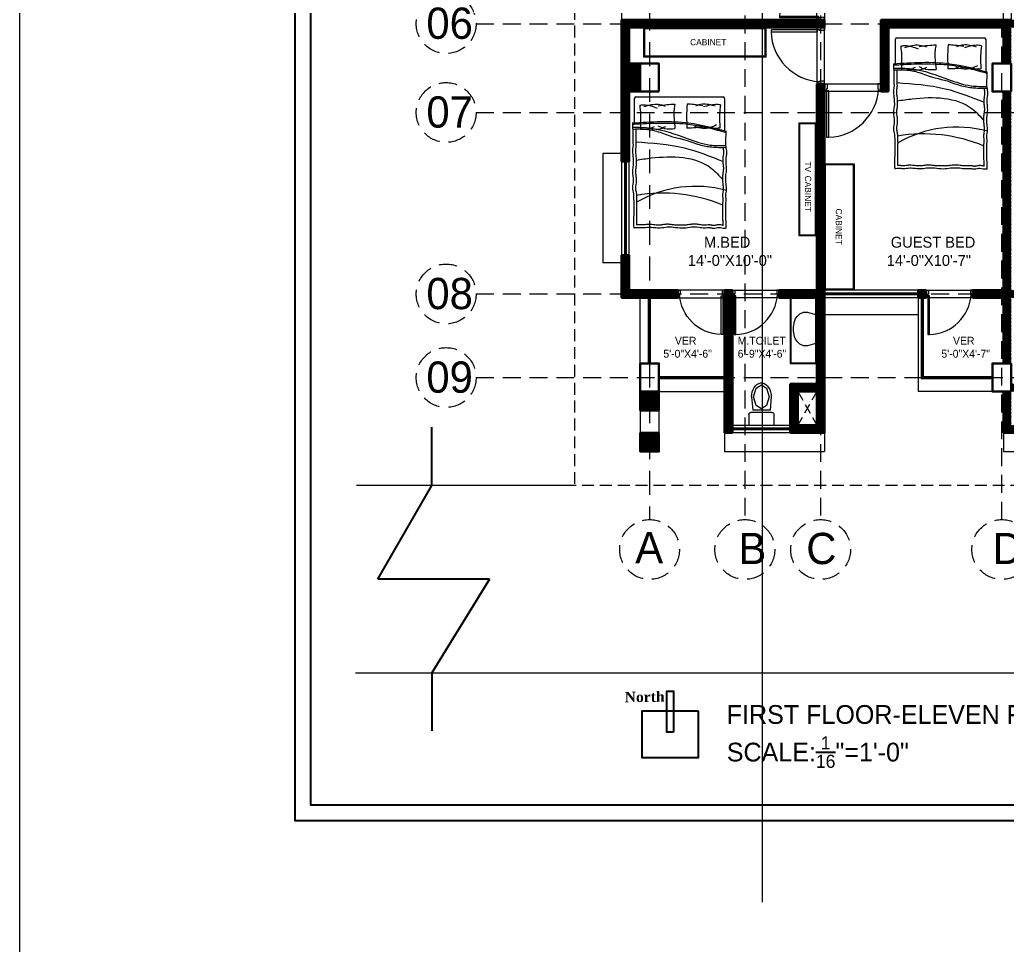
# Model space of a CAD drawing. Header units: inches. Extents: x 23587 to 406221, y -226199 to -75910.
# Drawn here: x 387632 to 388264, y -212384 to -211792 of the extents above; entities that cross this region are included whole.
import ezdxf

# ---------------------------------------------------------------- set-up
doc = ezdxf.new("R2010")
doc.units = ezdxf.units.IN
doc.header["$LTSCALE"] = 25.4
doc.header["$MEASUREMENT"] = 0
doc.linetypes.add('DASHED', pattern=[0.75, 0.5, -0.25])
for name, color, linetype, lineweight in [('COLOUM', 1, 'Continuous', 40), ('FIXTURE', 8, 'Continuous', 13), ('Fresh air fan', 250, 'Continuous', 0), ('FUR', 24, 'Continuous', 13), ('North Line', 7, 'Continuous', 0), ('sill', 252, 'Continuous', 13), ('wall', 7, 'Continuous', 30)]:
    doc.layers.add(name, color=color, linetype=linetype, lineweight=lineweight)
doc.layers.add('DOOR', color=42, linetype='Continuous')
doc.styles.add('2', font='ARIALN.TTF')
doc.styles.add('MtXpl_Times_New_Roma', font='timesbd.ttf')
pattern_1 = [(45, (387455.4772, -204766.60535), (-0.44194174, 0.44194174), [])]

# ---------------------------------------------------------------- blocks, each defined once
blk = doc.blocks.new('VNBVN')
at = {"layer": 'DOOR', "color": 8, "lineweight": 5}
for points in [[(24894.12, -74768.93), (24892.62, -74768.93), (24892.62, -74801.93), (24894.12, -74801.93)], [(24855.62, -74801.93), (24855.62, -74806.93), (24857.62, -74806.93), (24857.62, -74803.43), (24857.12, -74803.43), (24857.12, -74801.93)], [(24895.62, -74801.93), (24895.62, -74806.93), (24893.62, -74806.93), (24893.62, -74803.43), (24894.12, -74803.43), (24894.12, -74801.93)]]:
    blk.add_lwpolyline(points, close=True, dxfattribs=at)
blk.add_arc((24893.65, -74805.51), 36.59, 91.61664, 176.74645, dxfattribs=at)
blk = doc.blocks.new('COM')
at = {"layer": 'FIXTURE', "linetype": 'Continuous'}
for p, q in [((-9.65, 29.96), (8.35, 29.96)), ((-9.65, 22.46), (-9.65, 29.96)), ((8.35, 29.96), (8.35, 22.46)), ((6.85, 20.96), (-8.15, 20.96)), ((-7.65, 9.96), (-6.81, 19.46)), ((5.52, 19.46), (-6.81, 19.46)), ((-4.37, 16.17), (-6.15, 9.96)), ((-0.65, 18.46), (-4.37, 16.17)), ((3.08, 16.17), (-0.65, 18.46)), ((4.85, 9.96), (3.08, 16.17)), ((6.35, 9.96), (5.52, 19.46)), ((-7.65, 9.96), (-7.53, 8.12)), ((-7.53, 8.12), (-7.17, 6.34)), ((-6.15, 9.96), (-4.37, 3.75)), ((3.08, 3.75), (4.85, 9.96)), ((5.88, 6.34), (6.23, 8.12)), ((6.23, 8.12), (6.35, 9.96)), ((-7.17, 6.34), (-6.6, 4.69)), ((-6.6, 4.69), (-5.82, 3.22)), ((-5.82, 3.22), (-4.86, 1.98)), ((-4.86, 1.98), (-3.77, 1.01)), ((-4.37, 3.75), (-0.65, 1.46)), ((-3.77, 1.01), (-2.56, 0.34)), ((-2.56, 0.34), (-1.29, 0)), ((-1.29, 0), (0, 0)), ((-0.65, 1.46), (3.08, 3.75)), ((0, 0), (1.27, 0.34)), ((1.27, 0.34), (2.47, 1.01)), ((2.47, 1.01), (3.57, 1.98)), ((3.57, 1.98), (4.53, 3.22)), ((4.53, 3.22), (5.31, 4.69)), ((5.31, 4.69), (5.88, 6.34))]:
    blk.add_line(p, q, dxfattribs=at)
for centre, start, end in [((-8.15, 22.46), 180, 270), ((6.85, 22.46), 270, 0)]:
    blk.add_arc(centre, 1.5, start, end, dxfattribs=at)
blk = doc.blocks.new('BVBVC')
at = {"layer": 'FIXTURE'}
for p, q in [((33095.47, 891.94), (33094.65, 890.17)), ((33096.64, 893.61), (33095.47, 891.94)), ((33098.14, 895.01), (33096.64, 893.61)), ((33100.48, 896.08), (33098.14, 895.01)), ((33103.06, 896.03), (33100.48, 896.08)), ((33108.95, 894.33), (33103.06, 896.03)), ((33108.95, 876.33), (33108.95, 894.33)), ((33094.65, 880.48), (33095.47, 878.72)), ((33095.47, 878.72), (33096.64, 877.04)), ((33096.64, 877.04), (33098.14, 875.64)), ((33098.14, 875.64), (33100.48, 874.58)), ((33100.48, 874.58), (33103.06, 874.63)), ((33103.06, 874.63), (33108.95, 876.33))]:
    blk.add_line(p, q, dxfattribs=at)
blk.add_arc((33119.15, 885.33), 24.97, 168.8173, 191.1827, dxfattribs=at)
blk = doc.blocks.new('FGHFDHF')
at = {"layer": 'FUR', "color": 253, "lineweight": 5}
for p, q in [((956.1, -4475.44), (989.1, -4475.44)), ((987.2, -4475.44), (1011.99, -4475.44)), ((955.15, -4492.06), (955.15, -4476.39)), ((1012.94, -4476.39), (1012.94, -4497.01))]:
    blk.add_line(p, q, dxfattribs=at)
for centre, radius, start, end in [((956.1, -4476.39), 0.95, 90, 180), ((1011.99, -4476.39), 0.95, 0, 90), ((994.26, -4607.39), 74.77, 74.62827, 120.25371), ((973.25, -4636.83), 99.85, 67.28718, 99.64959)]:
    blk.add_arc(centre, radius, start, end, dxfattribs=at)
for points in [[(958.53, -4480.71), (961.17, -4480.43), (969.81, -4482.53)], [(958.53, -4480.71), (959.07, -4486.67), (958.95, -4495.71)], [(961.2, -4481.62), (970.54, -4480.09), (974.91, -4481.26)], [(970.3, -4481.05), (975.97, -4480.29), (981.07, -4479.96)], [(981.07, -4479.96), (980.59, -4483.29), (981.15, -4495.69)], [(988.86, -4479.96), (988.56, -4488.07), (988.78, -4495.33)], [(998.92, -4481.05), (993.25, -4480.29), (988.86, -4479.96)], [(1006.96, -4481.41), (998.68, -4480.09), (994.31, -4481.26)], [(1010.26, -4480.5), (1006.99, -4480.22), (999.41, -4481.79)], [(1010.26, -4480.5), (1009.72, -4486.67), (1009.84, -4495.35)], [(953.85, -4492.06), (990.03, -4492.03), (1013.99, -4497.29)], [(953.85, -4492.06), (954.05, -4496.42), (954.2, -4500.53), (954.12, -4503.97), (954.27, -4506.04), (953.9, -4509.69), (954.2, -4513.28), (954.35, -4519.34), (953.96, -4522.76), (954.42, -4529.17), (953.91, -4533.48), (954.51, -4537.37), (954.68, -4540.71), (954.64, -4552.34), (954.53, -4556.51), (954.79, -4559.39)], [(953.97, -4494.8), (965.52, -4495.31), (989.03, -4502.05), (1003.61, -4506.17), (1013.8, -4506.55)], [(958.95, -4495.71), (963.65, -4495.92), (968.1, -4494.25)], [(965.42, -4495.48), (970.32, -4495.97), (975.3, -4494.23)], [(970.21, -4493.84), (974.47, -4495.51), (981.15, -4495.69)], [(998.82, -4494.7), (994.74, -4495.15), (988.78, -4495.33)], [(1007.7, -4493.36), (998.9, -4495.61), (993.92, -4494.23)], [(1009.84, -4495.35), (1005.57, -4495.56), (1000.34, -4494.66)], [(1013.96, -4559.4), (1013.82, -4555.04), (1013.72, -4543.93), (1013.83, -4540.48), (1013.71, -4538.41), (1014.12, -4534.77), (1013.87, -4531.17), (1013.79, -4525.11), (1014.22, -4521.7), (1013.85, -4515.29), (1014.4, -4510.98), (1013.85, -4507.09), (1013.72, -4503.75), (1013.82, -4499.11), (1013.84, -4498.08), (1013.99, -4497.29)], [(956.04, -4504.12), (986.93, -4508.02), (1011.93, -4516.66)], [(956.33, -4515.81), (965.94, -4514.49), (1004.34, -4520.97), (1011.76, -4528.47)], [(1013.96, -4559.4), (1013.3, -4559.58), (1009.2, -4559.13), (1005.75, -4559.63), (1003.6, -4559.28), (1000.03, -4559.39), (996.36, -4558.98), (991.63, -4558.86), (986.96, -4559.41), (976.16, -4558.83), (971.74, -4559.33), (967.98, -4559.2), (964.41, -4558.94), (960.05, -4559.27), (957.67, -4559.14), (954.79, -4559.39)]]:
    blk.add_spline(points, degree=3, dxfattribs=at)
for points, knots in [([(953.87, -4492.86), (956.91, -4492.68), (959.92, -4492.49), (968.91, -4492.07), (974.87, -4491.96), (987.19, -4492.51), (989.11, -4492.71), (992.94, -4493.22), (994.85, -4493.54), (1000.58, -4494.65), (1004.38, -4495.58), (1010.05, -4497.06), (1011.91, -4497.56), (1013.78, -4498.07)], [0, 0, 0, 0, 9.44479, 9.44479, 28.334371, 28.334371, 34.525324, 34.525324, 40.716276, 40.716276, 53.09818, 53.09818, 59.167455, 59.167455, 59.167455, 59.167455]), ([(954.02, -4495.95), (954.66, -4495.94), (955.22, -4495.93), (956.92, -4495.91), (958.04, -4495.91), (960.65, -4495.96), (962.12, -4496.04), (964.34, -4496.28), (965.11, -4496.39), (966.63, -4496.67), (967.39, -4496.84), (969.67, -4497.43), (971.19, -4497.91), (975.62, -4499.52), (978.55, -4500.82), (987.59, -4502.73), (989.16, -4503.37), (992.33, -4504.56), (993.94, -4505.11), (996.99, -4506.02), (998.44, -4506.39), (1001.18, -4506.96), (1002.47, -4507.18), (1005.06, -4507.48), (1006.36, -4507.57), (1009.75, -4507.71), (1011.84, -4507.7), (1014.17, -4507.64)], [0, 0, 0, 0, 1.782034, 1.782034, 5.346101, 5.346101, 10.196119, 10.196119, 12.82454, 12.82454, 15.45296, 15.45296, 20.709801, 20.709801, 30.775139, 30.775139, 35.955445, 35.955445, 41.13575, 41.13575, 45.691005, 45.691005, 49.650261, 49.650261, 53.609516, 53.609516, 60.078988, 60.078988, 60.078988, 60.078988]), ([(955.96, -4495.92), (955.98, -4496.87), (955.99, -4497.06), (956.03, -4497.74), (956.06, -4498.24), (956.09, -4499.23), (956.1, -4499.71), (956.1, -4500.5), (956.09, -4500.81), (956.07, -4501.4), (956.05, -4501.69), (956.01, -4502.52), (955.99, -4503.04), (956.01, -4503.73), (956.02, -4503.93), (956.06, -4504.37), (956.08, -4504.6), (956.13, -4505.14), (956.16, -4505.44), (956.17, -4505.96), (956.17, -4506.16), (956.16, -4506.55), (956.15, -4506.74), (956.1, -4507.3), (956.06, -4507.64), (955.97, -4508.33), (955.92, -4508.65), (955.85, -4509.17), (955.83, -4509.37), (955.8, -4509.71), (955.79, -4509.86), (955.79, -4510.33), (955.81, -4510.68), (955.87, -4511.46), (955.93, -4511.9), (956.05, -4512.84), (956.12, -4513.34), (956.23, -4514.35), (956.27, -4514.86), (956.37, -4516.4), (956.39, -4517.43), (956.31, -4518.85), (956.28, -4519.22), (956.19, -4519.96), (956.15, -4520.31), (956.04, -4521.04), (955.99, -4521.41), (955.91, -4522.04), (955.89, -4522.3), (955.86, -4522.75), (955.86, -4522.94), (955.86, -4523.35), (955.87, -4523.55), (955.91, -4524.19), (955.96, -4524.64), (956.12, -4525.86), (956.23, -4526.66), (956.32, -4527.88), (956.33, -4528.26), (956.33, -4528.85), (956.33, -4529.06), (956.29, -4529.7), (956.24, -4530.11), (956.08, -4531.22), (955.95, -4531.87), (955.84, -4532.7), (955.82, -4532.94), (955.81, -4533.34), (955.81, -4533.5), (955.83, -4533.84), (955.84, -4534.02), (955.92, -4534.58), (955.99, -4534.99), (956.17, -4535.87), (956.27, -4536.35), (956.39, -4537.08), (956.42, -4537.31), (956.47, -4537.76), (956.49, -4537.99), (956.54, -4538.65), (956.55, -4539.08), (956.57, -4539.89), (956.58, -4540.27), (956.58, -4541.38), (956.59, -4542.12), (956.59, -4543.62), (956.58, -4544.38), (956.54, -4552.56), (956.52, -4552.97), (956.48, -4553.77), (956.46, -4554.16), (956.42, -4554.97), (956.41, -4555.38), (956.41, -4556.17), (956.43, -4556.56), (956.46, -4557.06), (956.47, -4557.17), (956.47, -4557.28)], [4.978875, 4.978875, 4.978875, 4.978875, 5.579958, 5.579958, 7.128971, 7.128971, 8.556084, 8.556084, 9.447278, 9.447278, 10.338472, 10.338472, 12.12086, 12.12086, 12.894639, 12.894639, 13.668418, 13.668418, 14.503571, 14.503571, 15.001558, 15.001558, 15.499545, 15.499545, 16.495519, 16.495519, 17.564655, 17.564655, 18.292536, 18.292536, 18.900849, 18.900849, 20.192298, 20.192298, 21.675724, 21.675724, 23.192838, 23.192838, 24.709952, 24.709952, 27.744179, 27.744179, 28.804202, 28.804202, 29.864225, 29.864225, 31.092823, 31.092823, 32.047926, 32.047926, 32.815273, 32.815273, 33.58262, 33.58262, 35.117314, 35.117314, 37.547779, 37.547779, 38.580626, 38.580626, 39.140234, 39.140234, 40.25945, 40.25945, 42.367848, 42.367848, 43.307358, 43.307358, 44.028218, 44.028218, 44.749078, 44.749078, 46.190798, 46.190798, 47.632517, 47.632517, 48.262773, 48.262773, 48.893028, 48.893028, 50.153538, 50.153538, 51.319075, 51.319075, 53.650149, 53.650149, 55.981222, 55.981222, 57.240447, 57.240447, 58.499671, 58.499671, 59.872408, 59.872408, 61.240897, 61.240897, 61.619663, 61.619663, 61.619663, 61.619663]), ([(1012.01, -4557.66), (1012.01, -4557.64), (1012.01, -4557.62), (1011.99, -4556.94), (1011.97, -4556.29), (1011.92, -4555.16), (1011.9, -4554.68), (1011.85, -4553.69), (1011.83, -4553.19), (1011.81, -4552.2), (1011.8, -4544.72), (1011.82, -4543.93), (1011.83, -4543.62), (1011.86, -4543.03), (1011.88, -4542.75), (1011.93, -4541.91), (1011.95, -4541.39), (1011.94, -4540.7), (1011.94, -4540.51), (1011.9, -4540.07), (1011.88, -4539.83), (1011.84, -4539.29), (1011.82, -4538.99), (1011.81, -4538.47), (1011.81, -4538.27), (1011.83, -4537.88), (1011.84, -4537.69), (1011.89, -4537.14), (1011.94, -4536.79), (1012.04, -4536.11), (1012.1, -4535.78), (1012.17, -4535.27), (1012.19, -4535.07), (1012.22, -4534.73), (1012.23, -4534.58), (1012.25, -4534.1), (1012.23, -4533.76), (1012.17, -4532.98), (1012.12, -4532.54), (1012.01, -4531.6), (1011.95, -4531.09), (1011.85, -4530.08), (1011.82, -4529.57), (1011.74, -4528.03), (1011.73, -4527), (1011.83, -4525.58), (1011.87, -4525.21), (1011.96, -4524.48), (1012.01, -4524.13), (1012.12, -4523.4), (1012.18, -4523.02), (1012.26, -4522.4), (1012.29, -4522.14), (1012.32, -4521.68), (1012.33, -4521.49), (1012.33, -4521.09), (1012.32, -4520.88), (1012.29, -4520.25), (1012.24, -4519.8), (1012.1, -4518.58), (1012, -4517.77), (1011.93, -4516.55), (1011.92, -4516.18), (1011.93, -4515.58), (1011.93, -4515.37), (1011.98, -4514.73), (1012.03, -4514.32), (1012.21, -4513.22), (1012.34, -4512.56), (1012.46, -4511.73), (1012.48, -4511.49), (1012.5, -4511.1), (1012.51, -4510.94), (1012.49, -4510.6), (1012.48, -4510.42), (1012.41, -4509.86), (1012.34, -4509.45), (1012.23, -4508.86), (1012.23, -4508.66), (1012.2, -4507.68)], [1.890882, 1.890882, 1.890882, 1.890882, 1.960247, 1.960247, 4.030945, 4.030945, 5.579958, 5.579958, 7.128971, 7.128971, 8.556084, 8.556084, 9.447278, 9.447278, 10.338472, 10.338472, 12.12086, 12.12086, 12.894639, 12.894639, 13.668418, 13.668418, 14.503571, 14.503571, 15.001558, 15.001558, 15.499545, 15.499545, 16.495519, 16.495519, 17.564655, 17.564655, 18.292536, 18.292536, 18.900849, 18.900849, 20.192298, 20.192298, 21.675724, 21.675724, 23.192838, 23.192838, 24.709952, 24.709952, 27.744179, 27.744179, 28.804202, 28.804202, 29.864225, 29.864225, 31.092823, 31.092823, 32.047926, 32.047926, 32.815273, 32.815273, 33.58262, 33.58262, 35.117314, 35.117314, 37.547779, 37.547779, 38.580626, 38.580626, 39.140234, 39.140234, 40.25945, 40.25945, 42.367848, 42.367848, 43.307358, 43.307358, 44.028218, 44.028218, 44.749078, 44.749078, 46.190798, 46.190798, 46.680276, 46.680276, 46.680276, 46.680276]), ([(1012.01, -4557.66), (1011.95, -4557.65), (1011.88, -4557.63), (1011.46, -4557.55), (1011.06, -4557.45), (1010.37, -4557.33), (1010.13, -4557.29), (1009.7, -4557.25), (1009.53, -4557.23), (1009.2, -4557.23), (1009.04, -4557.23), (1008.74, -4557.25), (1008.59, -4557.26), (1008.18, -4557.31), (1007.92, -4557.36), (1007.27, -4557.49), (1006.92, -4557.57), (1006.32, -4557.69), (1006.07, -4557.73), (1005.84, -4557.73), (1005.79, -4557.73), (1005.67, -4557.72), (1005.6, -4557.72), (1005.38, -4557.68), (1005.2, -4557.65), (1004.81, -4557.57), (1004.62, -4557.53), (1004.27, -4557.46), (1004.12, -4557.43), (1003.82, -4557.39), (1003.67, -4557.37), (1003.39, -4557.35), (1003.25, -4557.34), (1002.84, -4557.33), (1002.58, -4557.33), (1001.77, -4557.37), (1001.27, -4557.42), (1000.58, -4557.47), (1000.37, -4557.48), (1000.04, -4557.49), (999.92, -4557.49), (999.67, -4557.49), (999.55, -4557.48), (999.16, -4557.45), (998.89, -4557.43), (998.2, -4557.34), (997.76, -4557.27), (996.84, -4557.13), (996.34, -4557.06), (995.35, -4556.95), (994.86, -4556.92), (993.68, -4556.87), (993, -4556.87), (992.02, -4556.92), (991.72, -4556.94), (990.81, -4557.04), (990.22, -4557.13), (989.17, -4557.29), (988.7, -4557.36), (987.89, -4557.46), (987.55, -4557.49), (987, -4557.52), (986.79, -4557.52), (986.34, -4557.5), (986.11, -4557.49), (980.9, -4557.42), (980.4, -4557.35), (979.1, -4557.16), (978.28, -4557.03), (977.06, -4556.94), (976.71, -4556.92), (976.12, -4556.92), (975.89, -4556.93), (975.45, -4556.95), (975.23, -4556.97), (974.59, -4557.04), (974.18, -4557.09), (973.36, -4557.21), (972.95, -4557.27), (972.29, -4557.36), (972.04, -4557.39), (971.57, -4557.44), (971.37, -4557.45), (970.93, -4557.46), (970.72, -4557.47), (970.05, -4557.46), (969.6, -4557.44), (968.54, -4557.36), (967.93, -4557.29), (966.63, -4557.15), (965.95, -4557.08), (964.98, -4557.04), (964.73, -4557.04), (964.16, -4557.04), (963.86, -4557.06), (963.29, -4557.1), (963.01, -4557.13), (962.2, -4557.21), (961.7, -4557.28), (960.99, -4557.34), (960.76, -4557.35), (960.39, -4557.37), (960.25, -4557.37), (959.94, -4557.37), (959.76, -4557.36), (959.38, -4557.34), (959.18, -4557.32), (958.71, -4557.29), (958.44, -4557.27), (957.88, -4557.24), (957.6, -4557.24), (957.05, -4557.25), (956.78, -4557.26), (956.5, -4557.28), (956.49, -4557.28), (956.47, -4557.28)], [2.468295, 2.468295, 2.468295, 2.468295, 2.72176, 2.72176, 3.951616, 3.951616, 4.554057, 4.554057, 4.947685, 4.947685, 5.279448, 5.279448, 5.611211, 5.611211, 6.274736, 6.274736, 7.407159, 7.407159, 8.539581, 8.539581, 8.895906, 8.895906, 9.25223, 9.25223, 9.96488, 9.96488, 10.540138, 10.540138, 10.926568, 10.926568, 11.265437, 11.265437, 11.604305, 11.604305, 12.282043, 12.282043, 13.80513, 13.80513, 14.589285, 14.589285, 15.07888, 15.07888, 15.568475, 15.568475, 16.547664, 16.547664, 17.979548, 17.979548, 19.423334, 19.423334, 20.86712, 20.86712, 22.816137, 22.816137, 23.668334, 23.668334, 25.42301, 25.42301, 26.987851, 26.987851, 28.246059, 28.246059, 29.092679, 29.092679, 29.9393, 29.9393, 31.632541, 31.632541, 34.096495, 34.096495, 35.066902, 35.066902, 35.672463, 35.672463, 36.278023, 36.278023, 37.489145, 37.489145, 38.810083, 38.810083, 39.709316, 39.709316, 40.493116, 40.493116, 41.276917, 41.276917, 42.844517, 42.844517, 44.859637, 44.859637, 46.874757, 46.874757, 47.587839, 47.587839, 48.406198, 48.406198, 49.224558, 49.224558, 50.861277, 50.861277, 51.682262, 51.682262, 52.22872, 52.22872, 52.899541, 52.899541, 53.570363, 53.570363, 54.377246, 54.377246, 55.115182, 55.115182, 55.853119, 55.853119, 55.895222, 55.895222, 55.895222, 55.895222])]:
    blk.add_open_spline(points, degree=3, knots=knots, dxfattribs=at)
blk = doc.blocks.new('FGHFDHDFGHFG')
at = {"layer": 'Fresh air fan', "color": 254, "linetype": 'DASHED', "lineweight": 5, "ltscale": 1.2}
blk.add_line((579.92, -6627.98), (579.92, -7344.93), dxfattribs=at)
at = {"layer": 'Fresh air fan', "color": 254, "linetype": 'DASHED', "lineweight": 5, "ltscale": 0.9}
for p, q in [((640.92, -6627.98), (640.92, -7344.93)), ((689.42, -6627.98), (689.42, -7344.93)), ((805.42, -7344.93), (805.42, -6627.98)), ((468.82, -7027.52), (1823.63, -7027.52)), ((468.82, -7084.34), (1823.63, -7084.34)), ((468.82, -7200.52), (1823.63, -7200.52)), ((468.82, -7254.02), (1823.63, -7254.02))]:
    blk.add_line(p, q, dxfattribs=at)
at = {"layer": 'Fresh air fan', "color": 252, "linetype": 'DASHED', "lineweight": 5, "ltscale": 0.9}
for centre in [(449.69, -7027.52), (449.69, -7084.34), (449.69, -7200.52), (449.69, -7254.02), (579.92, -7364.07), (640.92, -7364.07), (689.42, -7364.07), (805.42, -7364.07)]:
    blk.add_circle(centre, 19.14, dxfattribs=at)
at = {"layer": 'Fresh air fan', "color": 250, "lineweight": 25, "ltscale": 0.09, "char_height": 20, "attachment_point": 1, "style": '2'}
for s, width, insert in [('{\\fCentury Gothic|b0|i0|c0|p34;06}', 20, (437.03, -7017.24)), ('{\\fCentury Gothic|b0|i0|c0|p34;07}', 26.7078, (437.03, -7074.06)), ('{\\fCentury Gothic|b0|i0|c0|p34;08}', 20, (437.03, -7190.24)), ('{\\fCentury Gothic|b0|i0|c0|p34;09}', 20, (437.03, -7243.74)), ('{\\fCentury Gothic|b0|i0|c0|p34;A}', 20, (570.75, -7352.83)), ('{\\fCentury Gothic|b0|i0|c0|p34;B}', 20, (636.81, -7353.42)), ('{\\fCentury Gothic|b0|i0|c0|p34;C}', 20, (680.25, -7353.42)), ('{\\fCentury Gothic|b0|i0|c0|p34;D}', 20, (799.49, -7353.42))]:
    blk.add_mtext_dynamic_manual_height_columns(s, width=width, gutter_width=0.5, heights=[0], dxfattribs=dict(at, insert=insert))

msp = doc.modelspace()

# ---------------------------------------------------------------- hatches: boundary and pattern name
at = {"layer": 'Fresh air fan', "lineweight": 5, "ltscale": 0.09}
h = msp.add_hatch(dxfattribs=at)
h.set_pattern_fill('ANSI31', color=254, scale=5)
h.set_pattern_definition(pattern_1)
h.paths.add_polyline_path([(388404.4, -211551.63), (388419.9, -211551.63), (388419.9, -211546.63), (388404.4, -211546.63), (388404.4, -211459.63), (388399.4, -211459.63), (388399.4, -211629.63), (388302.9, -211629.63), (388302.9, -211634.63), (388404.4, -211634.63), (388404.4, -211629.63)])
h.paths.add_polyline_path([(388369.4, -211489.63), (388344.65, -211489.63), (388344.65, -211494.63), (388369.4, -211494.63)], flags=17)
h.paths.add_polyline_path([(388284.65, -211489.63), (388266.9, -211489.63), (388266.9, -211477.63), (388261.9, -211477.63), (388261.9, -211584.79), (388225.9, -211584.79), (388225.9, -211589.79), (388261.9, -211589.79), (388261.9, -211629.63), (388266.9, -211629.63), (388266.9, -211494.63), (388284.65, -211494.63)])
h.paths.add_polyline_path([(388254.9, -211459.63), (388194.9, -211459.63), (388194.9, -211464.63), (388254.9, -211464.63)])
h.paths.add_polyline_path([(388134.9, -211459.63), (388098.9, -211459.63), (388098.9, -211442.63), (388029.4, -211442.63), (388029.4, -211459.63), (388034.4, -211459.63), (388034.4, -211447.63), (388093.9, -211447.63), (388093.9, -211459.63), (388041.4, -211459.63), (388041.4, -211464.63), (388093.9, -211464.63), (388093.9, -211494.63), (388098.9, -211494.63), (388098.9, -211464.63), (388134.9, -211464.63)])
h.paths.add_polyline_path([(388098.9, -211524.63), (388029.4, -211524.63), (388029.4, -211529.63), (388093.9, -211529.63), (388093.9, -211534.63), (388098.9, -211534.63)])
h.paths.add_polyline_path([(388098.9, -211594.63), (388093.9, -211594.63), (388093.9, -211599.63), (388098.9, -211599.63)])
h.paths.add_polyline_path([(388218.9, -211629.63), (388041.4, -211629.63), (388041.4, -211634.63), (388064.4, -211634.63), (388064.4, -211641.63), (388069.4, -211641.63), (388069.4, -211634.63), (388142.4, -211634.63), (388142.4, -211700.63), (388165.4, -211700.63), (388165.4, -211697.63), (388147.4, -211697.63), (388147.4, -211670.63), (388165.4, -211670.63), (388165.4, -211667.63), (388147.4, -211667.63), (388147.4, -211634.63), (388218.9, -211634.63)])
h.paths.add_polyline_path([(388069.4, -211693.63), (388064.4, -211693.63), (388064.4, -211700.63), (388069.4, -211700.63)], flags=17)
h.paths.add_polyline_path([(388147.4, -211730.63), (388142.4, -211730.63), (388029.4, -211730.63), (388029.4, -211753.63), (388069.4, -211753.63), (388069.4, -211735.63), (388142.4, -211735.63), (388142.4, -211751.42), (388142.4, -211761.63), (388147.4, -211761.63)])
h.paths.add_polyline_path([(388064.4, -211735.63), (388064.4, -211750.63), (388034.4, -211750.63), (388034.4, -211735.63)], flags=16)
h.paths.add_polyline_path([(388266.9, -211647.63), (388261.9, -211647.63), (388261.9, -211671.63), (388266.9, -211671.63)], flags=17)
h.paths.add_polyline_path([(388404.4, -211683.11), (388457.4, -211683.11), (388457.4, -211647.63), (388452.4, -211647.63), (388452.4, -211678.11), (388399.4, -211678.11), (388399.4, -211791.63), (388266.9, -211791.63), (388261.9, -211791.63), (388183.4, -211791.63), (388183.4, -211837.63), (388188.4, -211837.63), (388188.4, -211796.63), (388261.9, -211796.63), (388261.9, -211819.63), (388266.9, -211819.63), (388266.9, -211796.63), (388399.4, -211796.63), (388404.4, -211796.63)])
h = msp.add_hatch(dxfattribs=at)
h.set_pattern_fill('ANSI31', color=254, scale=5)
h.set_pattern_definition(pattern_1)
h.paths.add_polyline_path([(388147.4, -211837.63), (388147.4, -211832.63), (388142.4, -211832.63), (388142.4, -211964.63), (388118.4, -211964.63), (388118.4, -211969.63), (388142.4, -211969.63), (388142.4, -212011.63), (388142.4, -212024.63), (388125.4, -212024.63), (388125.4, -212056.03), (388147.4, -212056.03), (388147.4, -212024.63), (388147.4, -211969.63)])
h.paths.add_polyline_path([(388142.4, -212029.63), (388142.4, -212051.03), (388130.4, -212051.03), (388130.4, -212029.63)], flags=16)
h.paths.add_polyline_path([(388088.4, -211964.63), (388083.4, -211964.63), (388083.4, -211969.63), (388083.4, -212056.03), (388088.4, -212056.03)])
h.paths.add_polyline_path([(388053.4, -211964.63), (388022.4, -211964.63), (388022.4, -211942.29), (388017.4, -211942.29), (388017.4, -211969.63), (388053.4, -211969.63)])
h.paths.add_polyline_path([(388041.4, -212029.63), (388029.4, -212029.63), (388029.4, -212041.63), (388041.4, -212041.63)])
h.paths.add_polyline_path([(388041.4, -212056.03), (388029.4, -212056.03), (388029.4, -212068.03), (388041.4, -212068.03)])
h.paths.add_polyline_path([(388029.4, -211819.63), (388022.4, -211819.63), (388022.4, -211796.63), (388147.4, -211796.63), (388147.4, -211791.63), (388142.4, -211791.63), (388017.4, -211791.63), (388017.4, -211882.29), (388022.4, -211882.29), (388022.4, -211837.63), (388029.4, -211837.63)])
h.paths.add_polyline_path([(388266.9, -211837.63), (388261.9, -211837.63), (388261.9, -211964.63), (388242.4, -211964.63), (388242.4, -211969.63), (388261.9, -211969.63), (388261.9, -212011.63), (388266.9, -212011.63), (388266.9, -211969.63), (388283.9, -211969.63), (388292.65, -211969.63), (388292.65, -211964.63), (388285.9, -211964.63), (388285.9, -211964.63), (388266.9, -211964.63), (388266.9, -211964.63)])
h.paths.add_polyline_path([(388212.4, -211964.63), (388207.4, -211964.63), (388207.4, -211969.63), (388212.4, -211969.63)])
h.paths.add_polyline_path([(388283.9, -212024.63), (388266.9, -212024.63), (388266.9, -212029.63), (388278.9, -212029.63), (388278.9, -212051.03), (388266.9, -212051.03), (388266.9, -212029.63), (388261.9, -212029.63), (388261.9, -212056.03), (388283.9, -212056.03)])
h.paths.add_polyline_path([(388327.65, -211964.63), (388322.65, -211964.63), (388322.65, -211969.63), (388322.65, -212056.03), (388327.65, -212056.03)])
h.paths.add_polyline_path([(388404.4, -212013.13), (388399.4, -212013.13), (388399.4, -212030.19), (388404.4, -212030.19)])
h.paths.add_polyline_path([(388404.4, -211928.63), (388399.4, -211928.63), (388399.4, -211964.63), (388357.65, -211964.63), (388357.65, -211969.63), (388399.4, -211969.63), (388399.4, -211981.13), (388404.4, -211981.13)])
h.paths.add_polyline_path([(388404.4, -211832.63), (388399.4, -211832.63), (388399.4, -211868.63), (388404.4, -211868.63)])
h.paths.add_polyline_path([(388557.9, -211832.63), (388464.4, -211832.63), (388464.4, -211837.63), (388552.9, -211837.63), (388552.9, -211890.63), (388557.9, -211890.63), (388557.9, -211885.63), (388557.9, -211885.63)])

# ---------------------------------------------------------------- linework, layer by layer
at = {"layer": 'COLOUM', "lineweight": 30}
for points in [[(388041.4, -211837.63), (388029.4, -211837.63), (388029.4, -211819.63), (388041.4, -211819.63)], [(388266.9, -211837.63), (388254.9, -211837.63), (388254.9, -211819.63), (388266.9, -211819.63)], [(388041.4, -212029.63), (388029.4, -212029.63), (388029.4, -212011.63), (388041.4, -212011.63)], [(388266.9, -212029.63), (388254.9, -212029.63), (388254.9, -212011.63), (388266.9, -212011.63)]]:
    msp.add_lwpolyline(points, close=True, dxfattribs=at)
at = {"layer": 'Fresh air fan', "color": 140, "linetype": 'DASHED', "lineweight": 5, "ltscale": 0.6}
for p in [(387987.4, -211429.63), (389211.4, -212089.63)]:
    msp.add_line(p, (387987.4, -212089.63), dxfattribs=at)
at = {"layer": 'Fresh air fan', "color": 250, "lineweight": 13, "ltscale": 0.09}
msp.add_line((388107.4, -211429.63), (388107.4, -212356.37), dxfattribs=at)
at = {"layer": 'Fresh air fan', "color": 6, "lineweight": 5, "ltscale": 0.09}
for p, q in [((388017.4, -211748.63), (388017.4, -211791.63)), ((388017.4, -211877.29), (388005.4, -211877.29)), ((388005.4, -211877.29), (388005.4, -211947.29)), ((388017.4, -211947.29), (388005.4, -211947.29)), ((388083.4, -212056.03), (388083.4, -212068.03)), ((388147.4, -212056.03), (388147.4, -212068.03)), ((388261.9, -212056.03), (388261.9, -212068.03)), ((388083.4, -212068.03), (388147.4, -212068.03)), ((388261.9, -212068.03), (388327.65, -212068.03))]:
    msp.add_line(p, q, dxfattribs=at)
at = {"layer": 'Fresh air fan', "color": 250, "lineweight": 25, "ltscale": 0.09}
for p, q in [((388147.4, -211791.63), (388147.4, -211796.63)), ((388041.4, -212056.03), (388029.4, -212056.03)), ((388041.4, -212068.03), (388029.4, -212068.03))]:
    msp.add_line(p, q, dxfattribs=at)
at = {"layer": 'Fresh air fan', "color": 5, "lineweight": 9, "ltscale": 0.09}
for p, q in [((388019.4, -211882.29), (388019.4, -211942.29)), ((388019.9, -211882.29), (388019.9, -211942.29)), ((388020.4, -211882.29), (388020.4, -211942.29)), ((388207.4, -211966.63), (388147.4, -211966.63)), ((388207.4, -211967.13), (388147.4, -211967.13)), ((388207.4, -211967.63), (388147.4, -211967.63)), ((388125.4, -212053.03), (388088.4, -212053.03)), ((388125.4, -212053.53), (388088.4, -212053.53)), ((388125.4, -212054.03), (388088.4, -212054.03))]:
    msp.add_line(p, q, dxfattribs=at)
at = {"layer": 'Fresh air fan', "color": 250, "lineweight": 5, "ltscale": 0.09}
for p, q in [((388207.4, -211964.63), (388147.4, -211964.63)), ((388029.4, -212011.63), (388029.4, -211969.63)), ((388207.4, -211969.63), (388147.4, -211969.63)), ((388207.4, -211980.58), (388147.4, -211980.58)), ((388029.4, -212029.63), (388029.4, -212068.03)), ((388041.4, -212029.63), (388083.4, -212029.63)), ((388041.4, -212029.63), (388041.4, -212068.03)), ((388254.9, -212029.63), (388207.4, -212029.63))]:
    msp.add_line(p, q, dxfattribs=at)
at = {"layer": 'Fresh air fan', "color": 230, "lineweight": 5, "ltscale": 0.09}
for p, q in [((388034.8, -212011.63), (388034.8, -211969.63)), ((388035.4, -212011.63), (388035.4, -211969.63)), ((388036, -212011.63), (388036, -211969.63)), ((388209.3, -211969.63), (388209.3, -212021.23)), ((388209.9, -211969.63), (388209.9, -212020.63)), ((388210.5, -211969.63), (388210.5, -212020.03)), ((388041.4, -212020.03), (388083.4, -212020.03)), ((388041.4, -212020.63), (388083.4, -212020.63)), ((388041.4, -212021.23), (388083.4, -212021.23)), ((388209.3, -212021.23), (388254.9, -212021.23)), ((388209.9, -212020.63), (388254.9, -212020.63)), ((388210.5, -212020.03), (388254.9, -212020.03))]:
    msp.add_line(p, q, dxfattribs=at)
at = {"layer": 'Fresh air fan', "color": 250, "lineweight": 9, "ltscale": 0.09}
for p, q in [((388207.4, -211969.63), (388207.4, -212029.63)), ((387987.4, -212089.63), (387847.73, -212089.63))]:
    msp.add_line(p, q, dxfattribs=at)
at = {"layer": 'Fresh air fan', "color": 8, "lineweight": 25, "ltscale": 0.09}
for p, q in [((387896.07, -212089.63), (387896.07, -212052.45)), ((387861.51, -212149.63), (387896.07, -212089.63)), ((387932.97, -212149.63), (387861.51, -212149.63)), ((387932.97, -212149.63), (387896.07, -212209.63)), ((387896.07, -212209.63), (387896.07, -212246.8))]:
    msp.add_line(p, q, dxfattribs=at)
at = {"layer": 'Fresh air fan', "color": 250, "lineweight": 13, "ltscale": 0.09}
msp.add_lwpolyline([(387632.16, -211171.32), (389535.91, -211171.32), (389535.91, -216016.37), (387632.16, -216016.37)], close=True, dxfattribs=at)
at = {"layer": 'Fresh air fan', "color": 250, "lineweight": 25, "ltscale": 0.09}
for points in [[(387808.57, -211322.32), (389398.64, -211322.32), (389398.64, -212304.38), (387808.57, -212304.38)], [(387818.57, -211332.32), (389388.64, -211332.32), (389388.64, -212294.38), (387818.57, -212294.38)], [(388050.81, -212247.59), (388046.35, -212247.59), (388046.35, -212221.47), (388050.81, -212221.47)], [(388066.62, -212234.22), (388030.54, -212234.22), (388030.54, -212263.87), (388066.62, -212263.87)]]:
    msp.add_lwpolyline(points, close=True, dxfattribs=at)
at = {"layer": 'Fresh air fan', "color": 250, "linetype": 'DASHED', "lineweight": 9, "ltscale": 0.5}
msp.add_lwpolyline([(388261.9, -211671.63), (388266.9, -211671.63), (388266.9, -211791.63), (388261.9, -211791.63)], close=True, dxfattribs=at)
at = {"layer": 'Fresh air fan', "color": 250, "lineweight": 5, "ltscale": 0.09}
for points in [[(388142.4, -211761.63), (388147.4, -211761.63), (388147.4, -211791.63), (388142.4, -211791.63)], [(388142.4, -211832.63), (388147.4, -211832.63), (388147.4, -211796.63), (388142.4, -211796.63)], [(388147.4, -211832.63), (388183.4, -211832.63), (388183.4, -211837.63), (388147.4, -211837.63)], [(388130.99, -211857.8), (388130.99, -211929.8), (388142.08, -211929.8), (388142.08, -211857.8)], [(388131.49, -211858.3), (388131.49, -211929.3), (388141.58, -211929.3), (388141.58, -211858.3)], [(388017.4, -211942.29), (388022.4, -211942.29), (388022.4, -211882.29), (388017.4, -211882.29)], [(388053.4, -211969.63), (388083.4, -211969.63), (388083.4, -211964.63), (388053.4, -211964.63)], [(388088.4, -211964.63), (388118.4, -211964.63), (388118.4, -211969.63), (388088.4, -211969.63)], [(388212.4, -211964.63), (388242.4, -211964.63), (388242.4, -211969.63), (388212.4, -211969.63)], [(388125.4, -212011.63), (388142.4, -212011.63), (388142.4, -211969.63), (388125.4, -211969.63)], [(388125.9, -212011.13), (388141.9, -212011.13), (388141.9, -211970.13), (388125.9, -211970.13)], [(388088.4, -212051.03), (388125.4, -212051.03), (388125.4, -212056.03), (388088.4, -212056.03)]]:
    msp.add_lwpolyline(points, close=True, dxfattribs=at)
at = {"layer": 'Fresh air fan', "color": 30, "lineweight": 5, "ltscale": 0.09}
for points in [[(388031.68, -211815.63), (388031.68, -211796.63), (388109.73, -211796.63), (388109.73, -211815.63)], [(388032.28, -211815.03), (388032.28, -211797.23), (388109.13, -211797.23), (388109.13, -211815.03)], [(388166.4, -211964.63), (388147.4, -211964.63), (388147.4, -211883.74), (388166.4, -211883.74)], [(388165.8, -211964.03), (388148, -211964.03), (388148, -211884.34), (388165.8, -211884.34)]]:
    msp.add_lwpolyline(points, close=True, dxfattribs=at)
at = {"layer": 'sill', "linetype": 'DASHED', "lineweight": 9, "ltscale": 0.5}
for p, q in [((388130.4, -212029.63), (388142.4, -212051.03)), ((388142.4, -212029.63), (388130.4, -212051.03))]:
    msp.add_line(p, q, dxfattribs=at)
at = {"layer": 'wall', "lineweight": 30}
for p, q in [((388147.4, -211791.63), (388017.4, -211791.63)), ((388017.4, -211882.29), (388017.4, -211791.63)), ((388147.4, -211791.63), (388147.4, -211796.63)), ((388183.4, -211791.63), (388183.4, -211837.63)), ((388261.9, -211791.63), (388183.4, -211791.63)), ((388261.9, -211791.63), (388266.9, -211791.63)), ((388147.4, -211796.63), (388022.4, -211796.63)), ((388022.4, -211819.63), (388022.4, -211796.63)), ((388261.9, -211796.63), (388188.4, -211796.63)), ((388188.4, -211796.63), (388188.4, -211837.63)), ((388029.4, -211819.63), (388022.4, -211819.63)), ((388147.4, -211832.63), (388142.4, -211832.63)), ((388142.4, -211832.63), (388142.4, -211964.63)), ((388147.4, -211832.63), (388147.4, -211837.63)), ((388022.4, -211882.29), (388022.4, -211837.63)), ((388029.4, -211837.63), (388022.4, -211837.63)), ((388147.4, -211837.63), (388147.4, -211837.63)), ((388147.4, -211837.63), (388147.4, -211969.63)), ((388183.4, -211837.63), (388188.4, -211837.63)), ((388261.9, -211837.63), (388261.9, -211964.63)), ((388022.4, -211882.29), (388017.4, -211882.29)), ((388017.4, -211969.63), (388017.4, -211942.29)), ((388022.4, -211942.29), (388017.4, -211942.29)), ((388022.4, -211964.63), (388022.4, -211942.29)), ((388053.4, -211964.63), (388022.4, -211964.63)), ((388053.4, -211964.63), (388053.4, -211969.63)), ((388088.4, -211964.63), (388083.4, -211964.63)), ((388083.4, -211964.63), (388083.4, -212056.03)), ((388088.4, -211964.63), (388088.4, -212056.03)), ((388142.4, -211964.63), (388118.4, -211964.63)), ((388118.4, -211964.63), (388118.4, -211969.63)), ((388207.4, -211964.63), (388212.4, -211964.63)), ((388207.4, -211969.63), (388207.4, -211964.63)), ((388212.4, -211969.63), (388212.4, -211964.63)), ((388261.9, -211964.63), (388242.4, -211964.63)), ((388242.4, -211969.63), (388242.4, -211964.63)), ((388053.4, -211969.63), (388017.4, -211969.63)), ((388142.4, -211969.63), (388118.4, -211969.63)), ((388142.4, -211969.63), (388142.4, -212024.63)), ((388147.4, -211969.63), (388147.4, -212024.63)), ((388207.4, -211969.63), (388212.4, -211969.63)), ((388261.9, -211969.63), (388242.4, -211969.63)), ((388261.9, -211969.63), (388261.9, -212011.63)), ((388125.4, -212024.63), (388125.4, -212056.03)), ((388125.4, -212024.63), (388142.4, -212024.63)), ((388147.4, -212024.63), (388147.4, -212056.03)), ((388142.4, -212029.63), (388130.4, -212029.63)), ((388130.4, -212029.63), (388130.4, -212051.03)), ((388142.4, -212029.63), (388142.4, -212051.03)), ((388261.9, -212029.63), (388261.9, -212056.03)), ((388130.4, -212051.03), (388142.4, -212051.03)), ((388083.4, -212056.03), (388088.4, -212056.03)), ((388125.4, -212056.03), (388147.4, -212056.03)), ((388283.9, -212056.03), (388261.9, -212056.03))]:
    msp.add_line(p, q, dxfattribs=at)
at = {"layer": 'wall', "linetype": 'Continuous', "lineweight": 0}
msp.add_line((387847.16, -212209.63), (389161.4, -212209.63), dxfattribs=at)
at = {"layer": 'wall', "lineweight": 30}
msp.add_lwpolyline([(388261.9, -211819.47), (388261.9, -211796.63)], dxfattribs=at)
for points in [[(388029.4, -212029.63), (388041.4, -212029.63), (388041.4, -212041.63), (388029.4, -212041.63)], [(388029.4, -212056.03), (388041.4, -212056.03), (388041.4, -212068.03), (388029.4, -212068.03)]]:
    msp.add_lwpolyline(points, close=True, dxfattribs=at)

# ---------------------------------------------------------------- block references
at = {"layer": 'DOOR', "extrusion": (0, 0, -1)}
for p, xscale, yscale, zscale, rotation in [((-332042.2, -193119.91), 0.75, 0.75, -0.75, 270), ((-320821.16, -234202.69), -0.9000000000010184, 0.9000000000010184, -0.9000000000010184, 270), ((-410553.46, -279158.87), -0.9000000000010184, 0.9000000000010184, -0.9000000000010184, 180), ((-369411.68, -268069.83), 0.75, 0.75, -0.75, 180), ((-406760.11, -268069.83), -0.75, 0.75, -0.75, 180), ((-406884.11, -268069.83), -0.75, 0.75, -0.75, 180)]:
    msp.add_blockref('VNBVN', p, dxfattribs=dict(at, xscale=xscale, yscale=yscale, zscale=zscale, rotation=rotation))
at = {"layer": 'FIXTURE', "xscale": -1, "rotation": 180}
msp.add_blockref('BVBVC', (355033.44, -211104.22), dxfattribs=at)
at = {"layer": 'FIXTURE', "xscale": -0.8999999999941793, "yscale": 0.8999999999941793, "zscale": 0.8999999999941793, "rotation": 180.0000005502838}
msp.add_blockref('COM', (388107.57, -212024.07), dxfattribs=at)
at = {"layer": 'Fresh air fan', "color": 230, "lineweight": 5, "ltscale": 0.09}
msp.add_blockref('FGHFDHDFGHFG', (387455.48, -204766.61), dxfattribs=at)
at = {"layer": 'Fresh air fan', "color": 250, "lineweight": 25}
for p in [(387237.65, -207327.72), (387070.53, -207365.62)]:
    msp.add_blockref('FGHFDHF', p, dxfattribs=at)

# ---------------------------------------------------------------- texts
at = {"layer": 'Fresh air fan', "color": 250, "lineweight": 25, "ltscale": 0.09, "attachment_point": 1, "style": '2'}
for s, width, heights, insert, char_height in [('{\\fCentury Gothic|b0|i0|c0|p34;CABINET}', 25.2481, [7.35], (388061.38, -211803.96), 4), ('\\A1;{\\fCentury Gothic|b0|i0|c0|p34;FIRST FLOOR-ELEVEN FLOOR PLAN\\PSCALE:\\H0.7x;\\S1/16;\\H1.4286x;"=1\'-0"}', 265.3738, [0], (388084.82, -212230.28), 12)]:
    msp.add_mtext_dynamic_manual_height_columns(s, width=width, gutter_width=0.5, heights=heights, dxfattribs=dict(at, insert=insert, char_height=char_height))
at = {"layer": 'Fresh air fan', "color": 250, "lineweight": 25, "ltscale": 0.09}
note = msp.add_mtext_dynamic_manual_height_columns('{\\fCentury Gothic|b0|i0|c0|p34;TV  }', width=8.6404, gutter_width=0.5, heights=[7.35, 0], dxfattribs=dict(at, insert=(388138.85, -211882.29), char_height=4, attachment_point=1, rotation=270, style='2'))
for column, words in zip(note.columns.linked_columns, ['{\\fCentury Gothic|b0|i0|c0|p34;CABINET}']):
    column.text = words
at = {"layer": 'Fresh air fan', "color": 250, "lineweight": 25, "ltscale": 0.09, "insert": (388158.63, -211912.48), "char_height": 4, "attachment_point": 1, "rotation": 270, "style": '2'}
msp.add_mtext_dynamic_manual_height_columns('{\\fCentury Gothic|b0|i0|c0|p34;CABINET}', width=25.2481, gutter_width=0.5, heights=[7.35], dxfattribs=at)
at = {"layer": 'Fresh air fan', "color": 250, "lineweight": 9, "ltscale": 0.09, "attachment_point": 1, "style": '2'}
for s, width, insert, char_height in [('{\\fCentury Gothic|b0|i0|c0|p34;         M.BED            \\P     14\'-0"X10\'-0"}', 73.6612, (388046.85, -211930.52), 7), ('{\\fCentury Gothic|b0|i0|c0|p34;         GUEST BED            \\P        14\'-0"X10\'-7"}', 75.7137, (388166.44, -211930.52), 7), ('{\\fCentury Gothic|b0|i0|c0|p34;    VER         5\'-0"X4\'-6"}', 55.397, (388044.2, -211994.54), 5), ('{\\fCentury Gothic|b0|i0|c0|p34;M.TOILET          6\'-9"X4\'-6"}', 55.397, (388091.8, -211994.54), 5), ('{\\fCentury Gothic|b0|i0|c0|p34;    VER         5\'-0"X4\'-7"}', 55.397, (388222.25, -211994.54), 5)]:
    msp.add_mtext_dynamic_manual_height_columns(s, width=width, gutter_width=0.5, heights=[0], dxfattribs=dict(at, insert=insert, char_height=char_height))
at = {"layer": 'North Line', "linetype": 'Continuous', "lineweight": 0, "style": 'MtXpl_Times_New_Roma', "oblique": 0}
msp.add_text('North', height=6.627, rotation=0.72535, dxfattribs=at).set_placement((388019.49, -212228.46))

doc.saveas('drawing.dxf')
